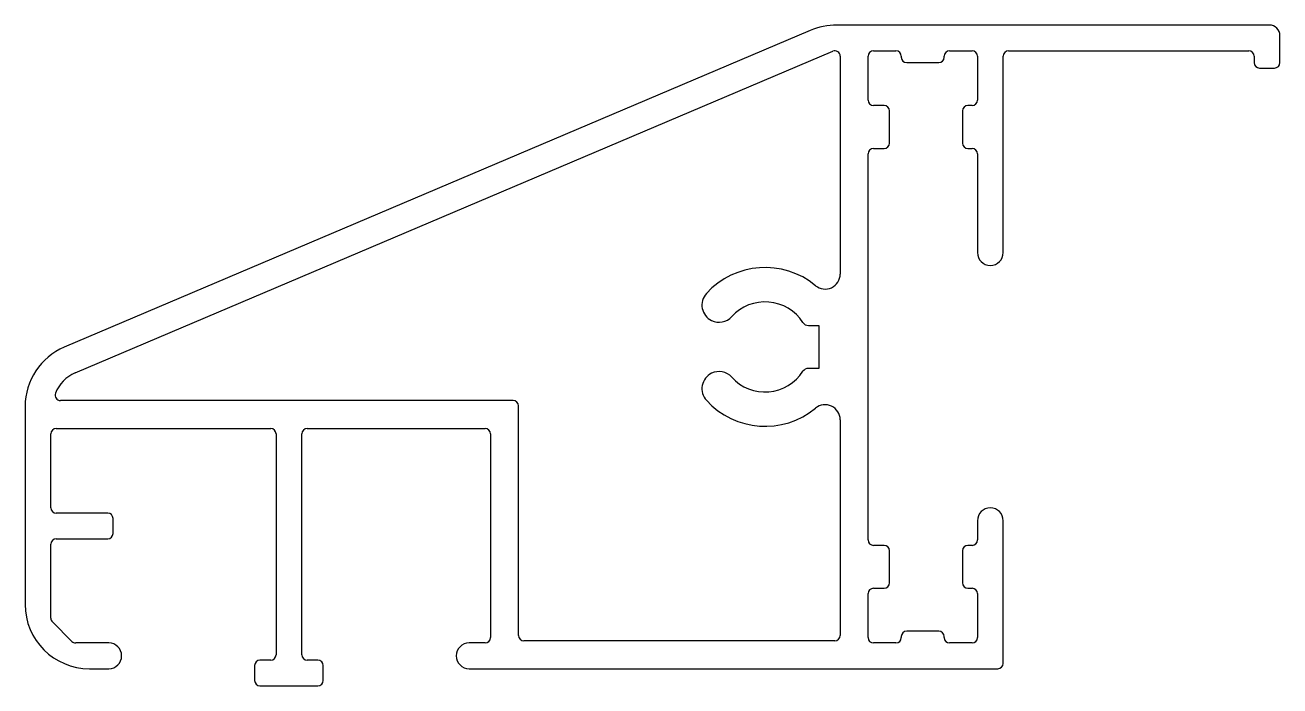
# Model space of a CAD drawing. Extents: x 1288.9 to 1347.4, y 961.6 to 992.4.
import ezdxf

# ---------------------------------------------------------------- set-up
doc = ezdxf.new("R2010")
doc.units = 0
doc.layers.get('0').update_dxf_attribs({"linetype": 'CONTINUOUS'})

msp = doc.modelspace()

# ---------------------------------------------------------------- linework, layer by layer
at = {"color": 7, "linetype": 'CONTINUOUS'}
for p, q in [((1346.9, 992.363), (1326.75, 992.363)), ((1325.5, 992.108), (1290.728, 977.348)), ((1347.4, 990.613), (1347.4, 991.863)), ((1291.236, 976.152), (1326.552, 991.143)), ((1328.45, 991.163), (1329.5, 991.163)), ((1332, 991.163), (1333.05, 991.163)), ((1334.75, 991.163), (1345.95, 991.163)), ((1326.9, 990.913), (1326.9, 980.757)), ((1328.2, 988.863), (1328.2, 990.913)), ((1329.75, 990.913), (1329.75, 990.863)), ((1330, 990.613), (1331.5, 990.613)), ((1331.75, 990.863), (1331.75, 990.913)), ((1333.3, 990.913), (1333.3, 988.863)), ((1334.5, 981.763), (1334.5, 990.913)), ((1346.2, 990.913), (1346.2, 990.613)), ((1346.45, 990.363), (1347.15, 990.363)), ((1328.95, 988.613), (1328.45, 988.613)), ((1329.2, 986.863), (1329.2, 988.363)), ((1332.6, 988.363), (1332.6, 986.863)), ((1333.05, 988.613), (1332.85, 988.613)), ((1328.2, 968.363), (1328.2, 986.363)), ((1328.45, 986.613), (1328.95, 986.613)), ((1332.85, 986.613), (1333.05, 986.613)), ((1333.3, 986.363), (1333.3, 981.763)), ((1325.417, 978.363), (1325.9, 978.363)), ((1325.9, 978.363), (1325.9, 976.363)), ((1320.904, 976.133), (1320.904, 976.133)), ((1325.9, 976.363), (1325.417, 976.363)), ((1311.65, 974.863), (1290.548, 974.863)), ((1311.9, 963.913), (1311.9, 974.613)), ((1288.9, 974.587), (1288.9, 965.363)), ((1290.35, 973.563), (1300.35, 973.563)), ((1302.05, 973.563), (1310.35, 973.563)), ((1326.9, 973.968), (1326.9, 963.913)), ((1290.1, 969.867), (1290.1, 973.313)), ((1300.6, 973.313), (1300.6, 963.013)), ((1301.8, 963.013), (1301.8, 973.313)), ((1310.6, 973.313), (1310.6, 963.813)), ((1292.75, 969.617), (1290.35, 969.617)), ((1293, 968.667), (1293, 969.367)), ((1333.3, 969.263), (1333.3, 968.363)), ((1334.5, 962.613), (1334.5, 969.263)), ((1290.35, 968.417), (1292.75, 968.417)), ((1290.1, 964.72), (1290.1, 968.167)), ((1328.95, 968.113), (1328.45, 968.113)), ((1329.2, 966.363), (1329.2, 967.863)), ((1332.6, 967.863), (1332.6, 966.363)), ((1333.05, 968.113), (1332.85, 968.113)), ((1328.2, 963.813), (1328.2, 965.863)), ((1328.45, 966.113), (1328.95, 966.113)), ((1332.85, 966.113), (1333.05, 966.113)), ((1333.3, 965.863), (1333.3, 963.813)), ((1291.081, 963.636), (1290.173, 964.544)), ((1331.5, 964.113), (1330, 964.113)), ((1292.8, 963.563), (1291.258, 963.563)), ((1310.35, 963.563), (1309.6, 963.563)), ((1326.65, 963.663), (1312.15, 963.663)), ((1329.5, 963.563), (1328.45, 963.563)), ((1329.75, 963.863), (1329.75, 963.813)), ((1331.75, 963.813), (1331.75, 963.863)), ((1333.05, 963.563), (1332, 963.563)), ((1291.9, 962.363), (1292.8, 962.363)), ((1299.6, 962.513), (1299.6, 961.813)), ((1300.35, 962.763), (1299.85, 962.763)), ((1302.55, 962.763), (1302.05, 962.763)), ((1302.8, 961.813), (1302.8, 962.513)), ((1309.6, 962.363), (1334.25, 962.363)), ((1299.85, 961.563), (1302.55, 961.563))]:
    msp.add_line(p, q, dxfattribs=at)
for centre, radius, start, end in [((1326.75, 989.163), 3.2, 90, 113), ((1346.9, 991.863), 0.5, 0, 90), ((1326.65, 990.913), 0.25, 360, 113), ((1328.45, 990.913), 0.25, 90, 180), ((1329.5, 990.913), 0.25, 0, 90), ((1332, 990.913), 0.25, 90, 180), ((1333.05, 990.913), 0.25, 0, 90), ((1334.75, 990.913), 0.25, 90, 180), ((1345.95, 990.913), 0.25, 360, 90), ((1330, 990.863), 0.25, 180, 270), ((1331.5, 990.863), 0.25, 270, 0), ((1346.45, 990.613), 0.25, 180, 270), ((1347.15, 990.613), 0.25, 270, 0), ((1328.45, 988.863), 0.25, 180, 270), ((1333.05, 988.863), 0.25, 270, 0), ((1328.95, 988.363), 0.25, 0, 90), ((1332.85, 988.363), 0.25, 90, 180), ((1328.45, 986.363), 0.25, 90, 180), ((1328.95, 986.863), 0.25, 270, 0), ((1332.85, 986.863), 0.25, 180, 270), ((1333.05, 986.363), 0.25, 0, 90), ((1333.9, 981.763), 0.6, 180, 0), ((1323.4, 977.363), 3.7, 50.4788, 137.76097), ((1326.2, 980.757), 0.7, 230.4788, 0), ((1321.253, 979.312), 0.8, 137.76097, 244.15925), ((1323.4, 977.363), 2.1, 32.79717, 137.76097), ((1321.253, 979.312), 0.8, 244.15925, 317.76097), ((1325.417, 978.663), 0.3, 212.79717, 270), ((1291.9, 974.587), 3, 113, 180), ((1291.9, 974.587), 1.7, 113, 158.74206), ((1321.253, 975.413), 0.8, 115.84075, 222.23903), ((1321.253, 975.413), 0.8, 42.23903, 115.84075), ((1323.4, 977.363), 2.1, 222.23903, 327.20283), ((1325.417, 976.063), 0.3, 90, 147.20283), ((1290.548, 975.113), 0.25, 158.74206, 270), ((1311.65, 974.613), 0.25, 0, 90), ((1323.4, 977.363), 3.7, 222.23903, 309.5212), ((1326.2, 973.968), 0.7, 0, 129.5212), ((1290.35, 973.313), 0.25, 90, 180), ((1300.35, 973.313), 0.25, 0, 90), ((1302.05, 973.313), 0.25, 90, 180), ((1310.35, 973.313), 0.25, 0, 90), ((1290.35, 969.867), 0.25, 180, 270), ((1292.75, 969.367), 0.25, 0, 90), ((1333.9, 969.263), 0.6, 0, 180), ((1290.35, 968.167), 0.25, 90, 180), ((1292.75, 968.667), 0.25, 270, 0), ((1328.45, 968.363), 0.25, 180, 270), ((1333.05, 968.363), 0.25, 270, 0), ((1328.95, 967.863), 0.25, 0, 90), ((1332.85, 967.863), 0.25, 90, 180), ((1328.45, 965.863), 0.25, 90, 180), ((1328.95, 966.363), 0.25, 270, 0), ((1332.85, 966.363), 0.25, 180, 270), ((1333.05, 965.863), 0.25, 0, 90), ((1291.9, 965.363), 3, 180, 270), ((1290.35, 964.72), 0.25, 180, 225), ((1330, 963.863), 0.25, 90, 180), ((1331.5, 963.863), 0.25, 0, 90), ((1291.258, 963.813), 0.25, 225, 270), ((1292.8, 962.963), 0.6, 270, 90), ((1309.6, 962.963), 0.6, 90, 270), ((1310.35, 963.813), 0.25, 270, 0), ((1312.15, 963.913), 0.25, 180, 270), ((1326.65, 963.913), 0.25, 270, 0), ((1328.45, 963.813), 0.25, 180, 270), ((1329.5, 963.813), 0.25, 270, 0), ((1332, 963.813), 0.25, 180, 270), ((1333.05, 963.813), 0.25, 270, 0), ((1300.35, 963.013), 0.25, 270, 0), ((1302.05, 963.013), 0.25, 180, 270), ((1299.85, 962.513), 0.25, 90, 180), ((1302.55, 962.513), 0.25, 0, 90), ((1334.25, 962.613), 0.25, 270, 0), ((1299.85, 961.813), 0.25, 180, 270), ((1302.55, 961.813), 0.25, 270, 0)]:
    msp.add_arc(centre, radius, start, end, dxfattribs=at)

doc.saveas('drawing.dxf')
